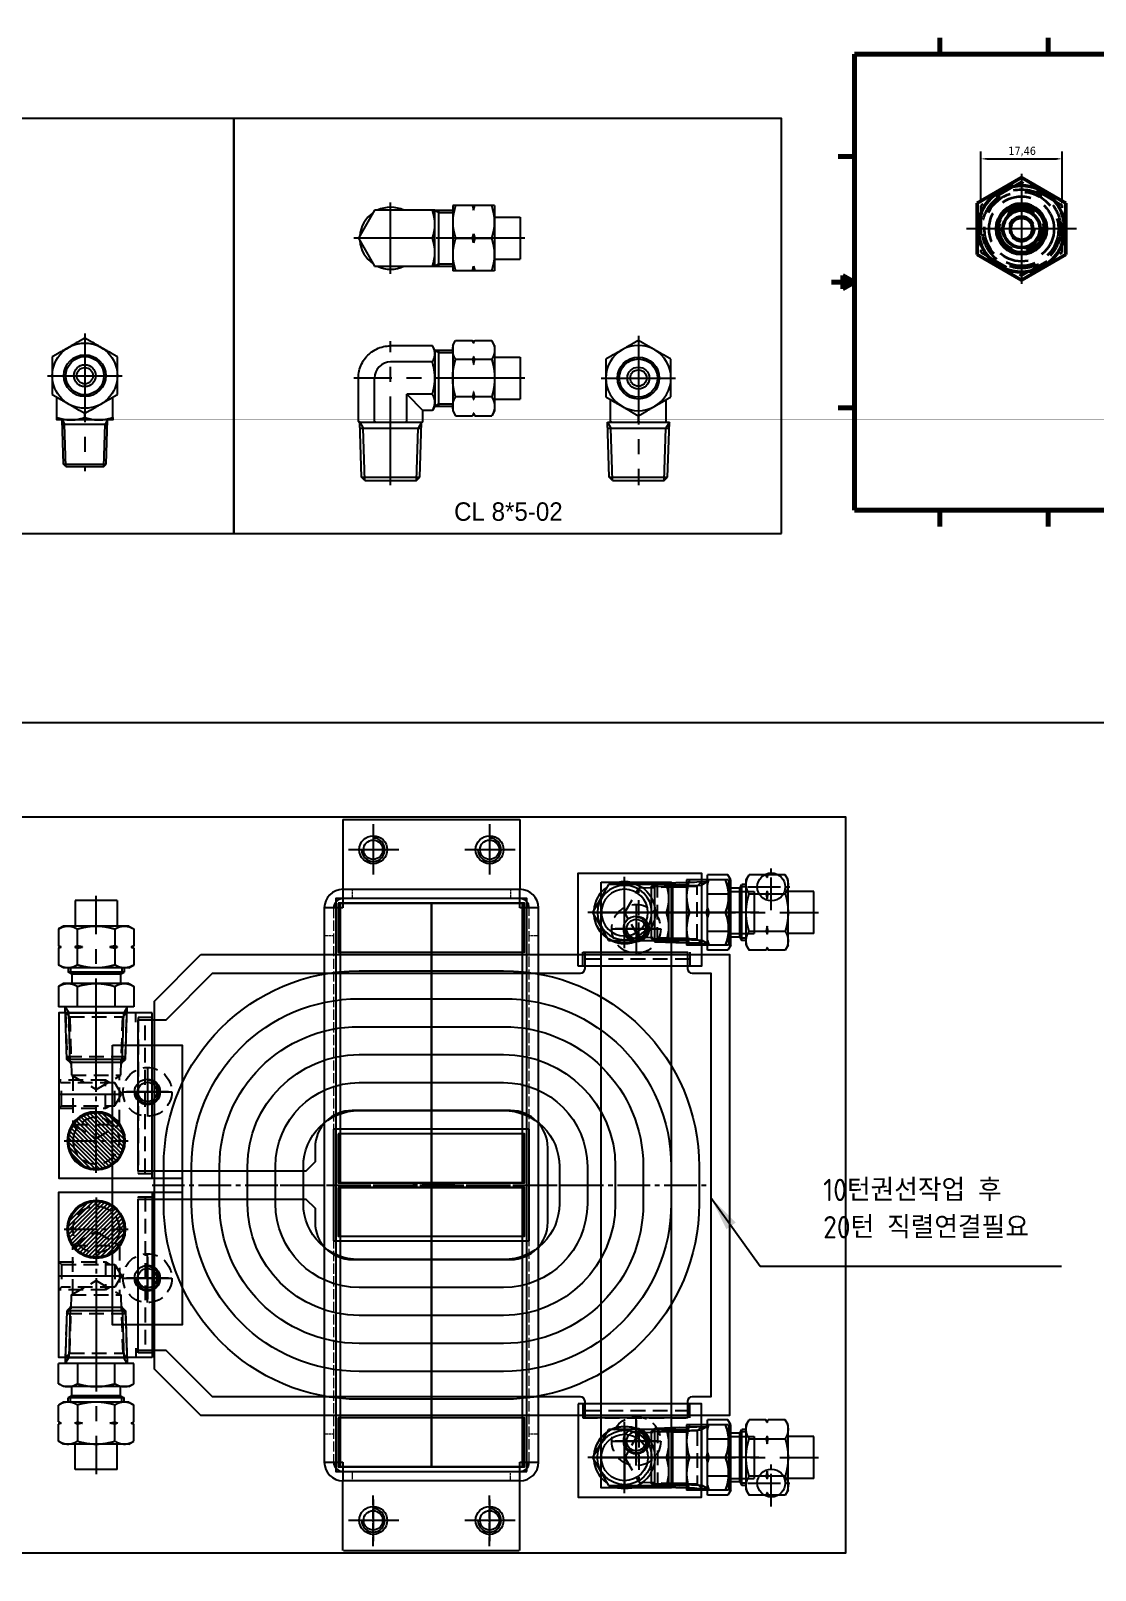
# Model space of a CAD drawing. Header units: millimetres. Extents: x -4251 to 2609, y -1673 to 4048.
# Drawn here: x -2814.3 to -2585.7, y 1102.1 to 1432.6 of the extents above; entities that cross this region are included whole.
import ezdxf

# ---------------------------------------------------------------- set-up
doc = ezdxf.new("R2010")
doc.units = ezdxf.units.MM
for name, pattern in [('CENTER', [50.8, 31.75, -6.35, 6.35, -6.35]), ('CENTER1', [10, 7, -1, 1, -1]), ('CENTER2', [28.575, 19.05, -3.175, 3.175, -3.175]), ('CHAIN', [0.3543, 0.2362, -0.0295, 0.0591, -0.0295]), ('DASHED', [0.2067, 0.1654, -0.0413]), ('HIDDEN', [9.525, 6.35, -3.175]), ('HIDDEN2', [4.7625, 3.175, -1.5875])]:
    doc.linetypes.add(name, pattern=pattern)
for name, color, linetype in [('4', 7, 'Continuous'), ('______', 7, 'Continuous'), ('CENTER', 1, 'CENTER'), ('CL', 1, 'CENTER'), ('PV-529CA', 7, 'Continuous'), ('THIN', 3, 'Continuous'), ('가는실선', 6, 'Continuous'), ('가시적인 것(ISO)', 7, 'Continuous'), ('외형선', 7, 'Continuous'), ('중심선', 3, 'CENTER2'), ('피치선', 1, 'Continuous')]:
    doc.layers.add(name, color=color, linetype=linetype)
for name, color, linetype, lineweight in [('가려진 것(ISO)', 2, 'DASHED', 18), ('경계(ISO)', 7, 'Continuous', 70), ('외형선(ISO)', 7, 'Continuous', 50), ('은선 (ISO)', 2, 'HIDDEN', 35), ('중심 표식(ISO)', 1, 'Continuous', 25), ('중심선(ISO)', 1, 'CENTER', 25), ('치수(ISO)', 7, 'Continuous', 25)]:
    doc.layers.add(name, color=color, linetype=linetype, lineweight=lineweight)
doc.styles.get("Standard").update_dxf_attribs({"font": 'ISOCP.SHX', "bigfont": 'WHGTXT.SHX'})
doc.styles.add('주 문자 (ISO)', font='tahoma.ttf')
doc.dimstyles.new('PS-3', dxfattribs={"dimscale": 3, "dimtxt": 3.2, "dimasz": 2.5, "dimexe": 2, "dimexo": 2.5, "dimgap": 2, "dimtad": 1, "dimtoh": 1, "dimrnd": 0.05, "dimzin": 12, "dimdsep": 46, "dimtxsty": 'Standard', "dimcen": 0, "dimclrt": 2, "dimazin": 3, "dimtfac": 1, "dimtofl": 0, "dimtmove": 0, "dimatfit": 3, "dimfxl": 0, "dimtolj": 1, "dimtzin": 0, "dimarcsym": 0})
doc.dimstyles.new('기본값 (ISO)', dxfattribs={"dimscale": 0.5, "dimtxt": 3.5, "dimasz": 2.5, "dimexe": 3.175, "dimexo": 1, "dimgap": 0.762, "dimtad": 1, "dimrnd": 1e-08, "dimzin": 0, "dimtxsty": '주 문자 (ISO)', "dimcen": 0.09, "dimdle": 10, "dimclrd": 256, "dimclre": 256, "dimclrt": 256, "dimazin": 0, "dimtfac": 1.001486, "dimtmove": 0, "dimatfit": 3, "dimfxl": 0, "dimtolj": 1, "dimtzin": 0, "dimlwd": -1, "dimlwe": -1, "dimarcsym": 0})

# ---------------------------------------------------------------- blocks, each defined once
blk = doc.blocks.new('A$C55996723')
at = {"color": 250}
for points in [[(-180.99, 78.07), (-191.49, 78.07), (-191.49, 38.07), (-180.99, 38.07)], [(-131.49, 77.57), (-131.49, 58.07), (-191.49, 58.07), (-191.49, 77.57)], [(-131.49, 78.07), (-141.99, 78.07), (-141.99, 38.07), (-131.49, 38.07)], [(-119.99, 78.07), (-130.49, 78.07), (-130.49, 38.07), (-119.99, 38.07)], [(-70.49, 77.57), (-70.49, 58.07), (-130.49, 58.07), (-130.49, 77.57)], [(-70.49, 78.07), (-80.99, 78.07), (-80.99, 38.07), (-70.49, 38.07)], [(-131.49, 58.07), (-131.49, 38.57), (-191.49, 38.57), (-191.49, 58.07)], [(-70.49, 58.07), (-70.49, 38.57), (-130.49, 38.57), (-130.49, 58.07)]]:
    blk.add_lwpolyline(points, close=True, dxfattribs=at)
blk = doc.blocks.new('A$C00384E26')
at = {"color": 1, "linetype": 'CENTER1'}
for p, q in [((5.64, 22.04), (5.64, 32.04)), ((10.64, 27.04), (0.64, 27.04))]:
    blk.add_line(p, q, dxfattribs=at)
at = {"layer": '가려진 것(ISO)', "ltscale": 2.795339}
for p, q in [((-13.36, 88.54), (-13.36, 90.54)), ((24.64, 90.54), (24.64, 88.54)), ((-13.36, -36.46), (-13.36, -34.46)), ((24.64, -34.46), (24.64, -36.46))]:
    blk.add_line(p, q, dxfattribs=at)
at = {"layer": '가려진 것(ISO)', "ltscale": 2.856945}
for p, q in [((-11.36, 90.54), (-11.36, 88.54)), ((22.64, 90.54), (22.64, 88.54)), ((-15.36, 80.54), (-17.36, 80.54)), ((28.64, 80.54), (26.64, 80.54)), ((-15.36, -26.46), (-17.36, -26.46)), ((28.64, -26.46), (26.64, -26.46)), ((-11.36, -34.46), (-11.36, -36.46)), ((22.64, -36.46), (22.64, -34.46))]:
    blk.add_line(p, q, dxfattribs=at)
at = {"layer": '가려진 것(ISO)', "ltscale": 13.194353}
for p, q in [((-15.36, 86.54), (-15.36, -32.46)), ((26.64, -32.46), (26.64, 86.54))]:
    blk.add_line(p, q, dxfattribs=at)
at = {"layer": '가려진 것(ISO)', "ltscale": 12.901145}
for p, q in [((24.64, 88.54), (-13.36, 88.54)), ((-13.36, -34.46), (24.64, -34.46))]:
    blk.add_line(p, q, dxfattribs=at)
at = {"layer": '가시적인 것(ISO)'}
for p, q in [((-13.36, 105.54), (-13.36, 90.54)), ((-13.36, 105.54), (24.64, 105.54)), ((24.64, 105.54), (24.64, 90.54)), ((-13.36, 90.54), (24.64, 90.54)), ((-13.36, 90.54), (-13.36, 86.54)), ((24.64, 86.54), (24.64, 90.54)), ((-17.36, 86.54), (-17.36, -32.46)), ((-13.36, 86.54), (-17.36, 86.54)), ((28.64, 86.54), (24.64, 86.54)), ((28.64, -32.46), (28.64, 86.54)), ((-17.36, -32.46), (-13.36, -32.46)), ((-13.36, -32.46), (-13.36, -36.46)), ((24.64, -32.46), (28.64, -32.46)), ((24.64, -36.46), (24.64, -32.46)), ((24.64, -36.46), (-13.36, -36.46)), ((-13.36, -51.46), (-13.36, -36.46)), ((24.64, -51.46), (24.64, -36.46)), ((-13.24, -51.46), (24.52, -51.46))]:
    blk.add_line(p, q, dxfattribs=at)
for centre in [(-6.86, 99.04), (18.14, 99.04), (-6.86, -44.96), (18.14, -44.96)]:
    blk.add_circle(centre, 3, dxfattribs=at)
for centre, radius, start, end in [((-13.36, 86.54), 4, 90, 180), ((24.64, 86.54), 4, 0, 90), ((-13.36, 86.54), 2, 90, 180), ((24.64, 86.54), 2, 0, 90), ((-13.36, -32.46), 4, 180, 270), ((-13.36, -32.46), 2, 180, 270), ((24.64, -32.46), 2, 270, 0), ((24.64, -32.46), 4, 270, 0)]:
    blk.add_arc(centre, radius, start, end, dxfattribs=at)
at = {"layer": '중심 표식(ISO)', "linetype": 'CHAIN', "ltscale": 8.333956}
for p, q in [((-6.86, 104.54), (-6.86, 93.54)), ((18.14, 104.54), (18.14, 93.54)), ((-1.36, 99.04), (-12.36, 99.04)), ((23.64, 99.04), (12.64, 99.04)), ((-6.86, -50.46), (-6.86, -39.46)), ((18.14, -50.46), (18.14, -39.46)), ((-1.36, -44.96), (-12.36, -44.96)), ((23.64, -44.96), (12.64, -44.96))]:
    blk.add_line(p, q, dxfattribs=at)
blk = doc.blocks.new('A$C3442462C')
at = {"color": 1}
blk.add_lwpolyline([(-1, 0), (-1, -20), (25.5, -20), (25.5, 0)], close=True, dxfattribs=at)
blk.add_circle((9, -11.5), 5.85)
blk.add_circle((9, -11.5), 5, dxfattribs=at)
at = {"layer": '______', "color": 2, "linetype": 'HIDDEN2'}
for p, q in [((0, 0), (0, -1.5)), ((23, -3), (23, 0)), ((0, -1.5), (0, -3)), ((23, -1.5), (0, -1.5)), ((0, -3), (23, -3)), ((12.09, -6.2), (12.09, -16.8)), ((16.1, -5.22), (16.1, -17.78))]:
    blk.add_line(p, q, dxfattribs=at)
for points in [[(24.62, -5.81), (12.09, -6.2), (9.03, -11.5), (12.09, -16.8), (24.62, -17.19)], [(25.5, -4.92), (16.1, -5.22), (14.53, -6.12)], [(25.5, -4.92), (24.62, -5.81), (24.62, -17.19), (25.5, -18.08)], [(14.53, -16.88), (16.1, -17.78), (25.5, -18.08)]]:
    blk.add_lwpolyline(points, dxfattribs=at)
at = {"layer": 'CENTER'}
for p, q in [((9, -4.92), (9, -18.08)), ((2.42, -11.5), (15.58, -11.5)), ((25.5, -11.5), (9.03, -11.5))]:
    blk.add_line(p, q, dxfattribs=at)
at = {"layer": 'THIN'}
blk.add_arc((9, -11.5), 6.58, 255, 165, dxfattribs=at)
blk = doc.blocks.new('A$C3D0638FC')
h = blk.add_hatch()
h.set_pattern_fill('ANSI31', color=4, scale=0.2)
h.set_pattern_definition([(45, (1395.9239, -1539.4332), (-0.4490128, 0.4490128), [])])
edge = h.paths.add_edge_path()
edge.add_arc((-9, -7), 6, 0, 360)
at = {"color": 1, "linetype": 'CENTER1'}
for p, q in [((-9, -0.14), (-9, -13.86)), ((-15.86, -7), (-2.14, -7)), ((-9, -7.5), (-9, -34.5))]:
    blk.add_line(p, q, dxfattribs=at)
at = {"color": 1}
blk.add_lwpolyline([(3, -34.5), (-17, -34.5), (-17, 1), (3, 1)], close=True, dxfattribs=at)
blk.add_circle((-9, -7), 6.25, dxfattribs=at)
at = {"color": 4}
blk.add_circle((-9, -7), 6, dxfattribs=at)
at = {"layer": '______', "color": 2, "linetype": 'HIDDEN2'}
for p, q in [((0, -33.5), (0, 0)), ((0, 0), (3, 0)), ((1.5, 0), (1.5, -33.5)), ((-14, -10.5), (-4, -10.5)), ((-7, -14), (-7, -20)), ((-5, -14.54), (-5, -19.46)), ((-14.3, -21.09), (-3.7, -21.09)), ((-15.28, -25.1), (-2.72, -25.1)), ((-0.5, -32.5), (-0.5, -34.5)), ((1.5, -33.5), (0, -33.5)), ((3, -33.5), (1.5, -33.5))]:
    blk.add_line(p, q, dxfattribs=at)
for points in [[(-14, -20.91), (-14, -10.5), (-9, -7.5), (-4, -10.5), (-4, -20.91)], [(-17, -14), (-7, -14), (-6.06, -14.54)], [(-17, -14), (-16.46, -14.54), (-16.46, -19.46), (-17, -20)], [(-16.46, -14.54), (-5, -14.54), (-3.58, -17), (-5, -19.46), (-16.46, -19.46)], [(-6.06, -19.46), (-7, -20), (-17, -20)], [(-14.69, -33.62), (-14.3, -21.09), (-9, -18.03), (-3.7, -21.09), (-3.31, -33.62)], [(-15.58, -34.5), (-15.28, -25.1), (-14.38, -23.53)], [(-3.62, -23.53), (-2.72, -25.1), (-2.42, -34.5)], [(-15.58, -34.5), (-14.69, -33.62), (-3.31, -33.62), (-2.42, -34.5)]]:
    blk.add_lwpolyline(points, dxfattribs=at)
blk.add_circle((-9, -7), 5, dxfattribs=at)
at = {"layer": 'CENTER'}
blk.add_line((-17, -17), (-3.58, -17), dxfattribs=at)
blk = doc.blocks.new('A$C50AD6EAA')
at = {"color": 1, "linetype": 'CENTER1'}
for p, q in [((374, 138), (374, 148)), ((369, 143), (379, 143)), ((374, 10), (374, 20)), ((369, 15), (379, 15))]:
    blk.add_line(p, q, dxfattribs=at)
at = {"color": 30}
blk.add_lwpolyline([(5, 0), (390, 0), (390, 158), (5, 158), (5, 0)], dxfattribs=at)
blk.add_lwpolyline([(321.5, 17.5), (321.5, 140.5), (280.5, 140.5), (280.5, 17.5)], close=True, dxfattribs=at)
for centre, radius in [((288.5, 151), 2.07), ((313.5, 151), 2.07), ((194, 140.75), 2.46), ((194, 17.25), 2.46), ((288.5, 7), 2.07), ((313.5, 7), 2.07)]:
    blk.add_circle(centre, radius)
for centre, radius in [((374, 143), 3), ((345, 134), 2.75), ((240, 99), 2.75), ((240, 59), 2.75), ((345, 24), 2.75), ((374, 15), 3)]:
    blk.add_circle(centre, radius, dxfattribs=at)
at = {"color": 2, "linetype": 'HIDDEN2'}
for centre in [(345, 134), (240, 99), (240, 59), (345, 24)]:
    blk.add_circle(centre, 5.25, dxfattribs=at)
at = {"layer": 'CENTER'}
for p, q in [((194, 143.75), (194, 137.75)), ((191, 140.75), (197, 140.75)), ((345, 139.25), (345, 128.75)), ((339.75, 134), (350.25, 134)), ((240, 104.25), (240, 93.75)), ((234.75, 99), (245.25, 99)), ((240, 53.75), (240, 64.25)), ((234.75, 59), (245.25, 59)), ((345, 18.75), (345, 29.25)), ((339.75, 24), (350.25, 24)), ((194, 20.25), (194, 14.25)), ((191, 17.25), (197, 17.25))]:
    blk.add_line(p, q, dxfattribs=at)
at = {"layer": 'CL'}
for p, q in [((288.5, 155.5), (288.5, 146.5)), ((313.5, 155.5), (313.5, 146.5)), ((293, 151), (284, 151)), ((318, 151), (309, 151)), ((288.5, 11.5), (288.5, 2.5)), ((313.5, 11.5), (313.5, 2.5)), ((293, 7), (284, 7)), ((318, 7), (309, 7))]:
    blk.add_line(p, q, dxfattribs=at)
at = {"layer": 'THIN'}
for centre in [(194, 140.75), (194, 17.25)]:
    blk.add_arc(centre, 3, 255, 165, dxfattribs=at)
at = {"layer": '피치선'}
for centre in [(288.5, 151), (313.5, 151), (288.5, 7), (313.5, 7)]:
    blk.add_arc(centre, 2.5, 180, 90, dxfattribs=at)
blk = doc.blocks.new('A$C4ACB407E')
at = {"color": 30}
for p, q in [((-15, -28.5), (0, -28.5)), ((-15, -31.5), (0, -31.5))]:
    blk.add_line(p, q, dxfattribs=at)
blk.add_lwpolyline([(-15, 0), (0, 0), (0, -60), (-15, -60)], close=True, dxfattribs=at)
for centre in [(-7.5, -10), (-7.5, -50)]:
    blk.add_circle(centre, 2.07)
at = {"layer": 'CL'}
for p, q in [((-7.5, -5.5), (-7.5, -14.5)), ((-3, -10), (-12, -10)), ((-7.5, -45.5), (-7.5, -54.5)), ((-3, -50), (-12, -50))]:
    blk.add_line(p, q, dxfattribs=at)
at = {"layer": '피치선'}
for centre in [(-7.5, -10), (-7.5, -50)]:
    blk.add_arc(centre, 2.5, 180, 90, dxfattribs=at)
blk = doc.blocks.new('A$C73990F27')
at = {"color": 30}
blk.add_lwpolyline([(0, 65), (15, 65), (15, -65), (0, -65)], close=True, dxfattribs=at)
for centre in [(7.5, 55), (7.5, -55)]:
    blk.add_circle(centre, 2.07)
at = {"layer": 'CL'}
for p, q in [((7.5, 59.5), (7.5, 50.5)), ((12, 55), (3, 55)), ((7.5, -50.5), (7.5, -59.5)), ((12, -55), (3, -55))]:
    blk.add_line(p, q, dxfattribs=at)
at = {"layer": '피치선'}
for centre in [(7.5, 55), (7.5, -55)]:
    blk.add_arc(centre, 2.5, 180, 90, dxfattribs=at)
blk = doc.blocks.new('경계 A4 승인도')
at = {"layer": '경계(ISO)'}
for p, q in [((46.57, 205.9), (46.57, 212.9)), ((93.13, 205.9), (93.13, 212.9)), ((139.7, 205.9), (139.7, 215.9)), ((186.27, 205.9), (186.27, 212.9)), ((232.83, 205.9), (232.83, 212.9)), ((10, 205.9), (10, 10)), ((10, 205.9), (269.4, 205.9)), ((139.7, 205.9), (136.81, 210.9)), ((136.81, 210.9), (142.59, 210.9)), ((139.7, 205.9), (142.59, 210.9)), ((269.4, 205.9), (269.4, 10)), ((10, 161.93), (3, 161.93)), ((269.4, 161.93), (276.4, 161.93)), ((10, 107.95), (0, 107.95)), ((10, 107.95), (5, 110.84)), ((5, 105.06), (5, 110.84)), ((10, 107.95), (5, 105.06)), ((269.4, 107.95), (274.4, 110.84)), ((269.4, 107.95), (274.4, 105.06)), ((269.4, 107.95), (279.4, 107.95)), ((274.4, 110.84), (274.4, 105.06)), ((10, 53.97), (3, 53.97)), ((269.4, 53.97), (276.4, 53.97)), ((10, 10), (269.4, 10)), ((46.57, 10), (46.57, 3)), ((93.13, 10), (93.13, 3)), ((139.7, 10), (136.81, 5)), ((139.7, 10), (142.59, 5)), ((139.7, 10), (139.7, 0)), ((186.27, 10), (186.27, 3)), ((232.83, 10), (232.83, 3)), ((142.59, 5), (136.81, 5))]:
    blk.add_line(p, q, dxfattribs=at)
blk = doc.blocks.new('*D750')
at = {"layer": 'DEFPOINTS', "color": 0}
for p in [(-2592.77, 1405.1), (-2610.23, 1395.1), (-2592.77, 1395.1)]:
    blk.add_point(p, dxfattribs=at)
at = {"layer": '치수(ISO)'}
for p, q in [((-2610.23, 1395.6), (-2610.23, 1406.69)), ((-2608.98, 1405.1), (-2594.02, 1405.1)), ((-2592.77, 1395.6), (-2592.77, 1406.69))]:
    blk.add_line(p, q, dxfattribs=at)
for points in [[(-2608.98, 1405.31), (-2608.98, 1404.89), (-2610.23, 1405.1)], [(-2594.02, 1405.31), (-2594.02, 1404.89), (-2592.77, 1405.1)]]:
    blk.add_solid(points, dxfattribs=at)
at = {"layer": '치수(ISO)', "insert": (-2604.32, 1407.7), "char_height": 1.75, "attachment_point": 1, "style": '주 문자 (ISO)'}
blk.add_mtext('\\A1;17,46', dxfattribs=at)
blk = doc.blocks.new('A$C79752505')
at = {"layer": 'PV-529CA'}
for p, q in [((13.33, 29), (13.96, 30.08)), ((13.96, 30.08), (17.58, 30.08)), ((17.83, 29.58), (17.58, 30.08)), ((17.83, 29.58), (18.08, 30.08)), ((18.08, 30.08), (21.7, 30.08)), ((22.33, 29), (21.7, 30.08)), ((8.96, 28.93), (0, 28.93)), ((9.5, 28), (8.96, 28.93)), ((9.5, 28), (9.5, 27.2)), ((9.5, 28), (13.33, 28)), ((9.5, 27.2), (9.5, 22)), ((13.33, 29), (13.33, 28.06)), ((13.33, 28.06), (13.33, 22)), ((17.83, 29.58), (17.83, 29.52)), ((17.83, 26.6), (17.83, 24.92)), ((22.33, 29), (22.33, 28.06)), ((22.33, 28.06), (22.33, 22)), ((22.33, 26.5), (27.83, 26.5)), ((27.83, 26.5), (27.83, 17.5)), ((8.96, 25.46), (0, 25.46)), ((13.96, 26.04), (17.58, 26.04)), ((18.08, 26.04), (21.7, 26.04)), ((-6.93, 12.66), (-6.93, 22)), ((-3.46, 12.66), (-3.46, 22)), ((9.5, 22), (9.5, 16.8)), ((13.33, 22), (13.33, 15.94)), ((22.33, 22), (22.33, 15.94)), ((3.46, 18.54), (6.93, 15.07)), ((8.96, 18.54), (3.46, 18.54)), ((3.46, 12.66), (3.46, 18.54)), ((9.5, 16.8), (9.5, 16)), ((17.58, 17.96), (13.96, 17.96)), ((17.83, 19.08), (17.83, 17.4)), ((21.7, 17.96), (18.08, 17.96)), ((22.33, 17.5), (27.83, 17.5)), ((8.96, 15.07), (6.93, 15.07)), ((6.93, 12.66), (6.93, 15.07)), ((9.5, 16), (8.96, 15.07)), ((9.5, 16), (13.33, 16)), ((13.33, 15.94), (13.33, 15)), ((13.33, 15), (13.96, 13.92)), ((13.96, 13.92), (17.58, 13.92)), ((17.83, 14.42), (17.58, 13.92)), ((17.83, 14.48), (17.83, 14.42)), ((17.83, 14.42), (18.08, 13.92)), ((18.08, 13.92), (21.7, 13.92)), ((22.33, 15), (21.7, 13.92)), ((22.33, 15.94), (22.33, 15)), ((-6.65, 12.5), (-6.93, 12.66)), ((-6.65, 12.5), (-6.63, 12.5)), ((-6.28, 0.7), (-6.65, 12.5)), ((-6.63, 12.5), (-3.76, 12.5)), ((-3.76, 12.5), (-2.87, 12.5)), ((-2.87, 12.5), (2.87, 12.5)), ((2.87, 12.5), (3.76, 12.5)), ((3.76, 12.5), (6.63, 12.5)), ((6.28, 0.7), (6.65, 12.5)), ((6.63, 12.5), (6.65, 12.5)), ((6.65, 12.5), (6.93, 12.66)), ((-6.28, 0.7), (6.28, 0.7)), ((-5.56, 0), (-6.28, 0.7)), ((-5.56, 0), (5.56, 0)), ((5.56, 0), (6.28, 0.7))]:
    blk.add_line(p, q, dxfattribs=at)
blk.add_arc((0, 22), 3.46, 90, 180, dxfattribs=at)
for points, weights in [([(13.33, 28.06), (13.33, 29), (13.96, 30.08)], [1, 1.0379548493, 1]), ([(17.58, 30.08), (17.73, 29.79), (17.83, 29.52)], [1, 1.00259269997, 1]), ([(17.83, 29.52), (17.93, 29.79), (18.08, 30.08)], [1, 1.00259269997, 1]), ([(21.7, 30.08), (22.33, 29), (22.33, 28.06)], [1, 1.0379548493, 1]), ([(9.5, 27.2), (9.5, 28), (8.96, 28.93)], [1, 1.0379548493, 1]), ([(8.96, 25.46), (9.5, 26.39), (9.5, 27.2)], [1, 1.0379548493, 1]), ([(13.96, 26.04), (13.33, 27.12), (13.33, 28.06)], [1, 1.0379548493, 1]), ([(17.83, 26.6), (17.73, 26.33), (17.58, 26.04)], [1, 1.00259269997, 1]), ([(18.08, 26.04), (17.93, 26.33), (17.83, 26.6)], [1, 1.00259269997, 1]), ([(22.33, 28.06), (22.33, 27.12), (21.7, 26.04)], [1, 1.0379548493, 1]), ([(9.5, 22), (9.5, 23.61), (8.96, 25.46)], [1, 1.0379548493, 1]), ([(13.33, 22), (13.33, 23.88), (13.96, 26.04)], [1, 1.0379548493, 1]), ([(17.58, 26.04), (17.73, 25.46), (17.83, 24.92)], [1, 1.00259269997, 1]), ([(17.83, 24.92), (17.93, 25.46), (18.08, 26.04)], [1, 1.00259269997, 1]), ([(21.7, 26.04), (22.33, 23.88), (22.33, 22)], [1, 1.0379548493, 1]), ([(8.96, 18.54), (9.5, 20.39), (9.5, 22)], [1, 1.0379548493, 1]), ([(13.96, 17.96), (13.33, 20.12), (13.33, 22)], [1, 1.0379548493, 1]), ([(22.33, 22), (22.33, 20.12), (21.7, 17.96)], [1, 1.0379548493, 1]), ([(9.5, 16.8), (9.5, 17.61), (8.96, 18.54)], [1, 1.0379548493, 1]), ([(8.96, 15.07), (9.5, 16), (9.5, 16.8)], [1, 1.0379548493, 1]), ([(13.33, 15.94), (13.33, 16.88), (13.96, 17.96)], [1, 1.0379548493, 1]), ([(17.83, 19.08), (17.73, 18.54), (17.58, 17.96)], [1, 1.00259269997, 1]), ([(17.58, 17.96), (17.73, 17.67), (17.83, 17.4)], [1, 1.00259269997, 1]), ([(18.08, 17.96), (17.93, 18.54), (17.83, 19.08)], [1, 1.00259269997, 1]), ([(17.83, 17.4), (17.93, 17.67), (18.08, 17.96)], [1, 1.00259269997, 1]), ([(21.7, 17.96), (22.33, 16.88), (22.33, 15.94)], [1, 1.0379548493, 1]), ([(13.96, 13.92), (13.33, 15), (13.33, 15.94)], [1, 1.0379548493, 1]), ([(17.83, 14.48), (17.73, 14.21), (17.58, 13.92)], [1, 1.00259269997, 1]), ([(18.08, 13.92), (17.93, 14.21), (17.83, 14.48)], [1, 1.00259269997, 1]), ([(22.33, 15.94), (22.33, 15), (21.7, 13.92)], [1, 1.0379548493, 1]), ([(-6.93, 12.66), (-6.78, 12.57), (-6.63, 12.5)], [1, 1.00096671382, 1]), ([(-3.76, 12.5), (-3.62, 12.57), (-3.46, 12.66)], [1, 1.00096671382, 1]), ([(-3.46, 12.66), (-3.16, 12.57), (-2.87, 12.5)], [1, 1.00096671382, 1]), ([(2.87, 12.5), (3.16, 12.57), (3.46, 12.66)], [1, 1.00096671382, 1]), ([(3.46, 12.66), (3.62, 12.57), (3.76, 12.5)], [1, 1.00096671382, 1]), ([(6.63, 12.5), (6.78, 12.57), (6.93, 12.66)], [1, 1.00096671382, 1])]:
    blk.add_rational_spline(points, weights, degree=2, dxfattribs=at)
blk.add_open_spline([(-6.93, 22), (-6.93, 23.04), (-6.46, 25.11), (-4.47, 27.6), (-2.07, 28.75), (-0.52, 28.93), (0, 28.93)], degree=3, knots=[0, 0, 0, 0, 0.285714, 0.571429, 0.857143, 1, 1, 1, 1], dxfattribs=at)
at = {"layer": '가는실선'}
for p, q in [((9.5, 28), (10.37, 27.5)), ((10.37, 27.5), (13.33, 27.5)), ((9.5, 16), (10.37, 16.5)), ((10.37, 16.5), (13.33, 16.5)), ((-6.65, 12.5), (-5.91, 11.22)), ((-5.56, 0), (-5.91, 11.22)), ((5.56, 0), (5.91, 11.22)), ((6.65, 12.5), (5.91, 11.22))]:
    blk.add_line(p, q, dxfattribs=at)
at = {"layer": '외형선'}
for p, q in [((10.37, 16), (10.37, 28)), ((-6.61, 11.22), (6.61, 11.22))]:
    blk.add_line(p, q, dxfattribs=at)
at = {"layer": '중심선'}
for p, q in [((0, -1), (0, 29.93)), ((28.83, 22), (-7.93, 22))]:
    blk.add_line(p, q, dxfattribs=at)
blk = doc.blocks.new('A$C04526624')
at = {"layer": 'PV-529CA', "extrusion": (0, 1, 0)}
for p, q in [((-6, 12.66), (-6, 17.38)), ((6, 12.66), (6, 17.38)), ((0, 12.66), (0, 13.92)), ((-6.65, 12.5), (-6, 12.5)), ((-6.28, 0.7), (-6.65, 12.5)), ((-6, 12.5), (-5.48, 12.5)), ((-5.48, 12.5), (-0.52, 12.5)), ((-0.52, 12.5), (0.52, 12.5)), ((0.52, 12.5), (5.48, 12.5)), ((5.48, 12.5), (6, 12.5)), ((6, 12.5), (6.65, 12.5)), ((6.28, 0.7), (6.65, 12.5)), ((-6.28, 0.7), (6.28, 0.7)), ((-5.56, 0), (-6.28, 0.7)), ((-5.56, 0), (5.56, 0)), ((5.56, 0), (6.28, 0.7))]:
    blk.add_line(p, q, dxfattribs=at)
at = {"layer": 'PV-529CA'}
for radius in [4.5, 4.1, 2.35, 1.75]:
    blk.add_circle((0, 22), radius, dxfattribs=at)
for start, end in [(120, 180), (60, 120), (0, 60), (180, 240), (300, 0), (240, 300)]:
    blk.add_arc((0, 22), 7, start, end, dxfattribs=at)
for points, weights in [([(0, 30.08), (-1.88, 29), (-3.5, 28.06)], [1, 1.0379548493, 1]), ([(3.5, 28.06), (1.88, 29), (0, 30.08)], [1, 1.0379548493, 1]), ([(-3.5, 28.06), (-5.12, 27.12), (-7, 26.04)], [1, 1.0379548493, 1]), ([(7, 26.04), (5.12, 27.12), (3.5, 28.06)], [1, 1.0379548493, 1]), ([(-7, 26.04), (-7, 23.88), (-7, 22)], [1, 1.0379548493, 1]), ([(7, 22), (7, 23.88), (7, 26.04)], [1, 1.0379548493, 1]), ([(-7, 22), (-7, 20.12), (-7, 17.96)], [1, 1.0379548493, 1]), ([(7, 17.96), (7, 20.12), (7, 22)], [1, 1.0379548493, 1]), ([(-7, 17.96), (-5.12, 16.88), (-3.5, 15.94)], [1, 1.0379548493, 1]), ([(3.5, 15.94), (5.12, 16.88), (7, 17.96)], [1, 1.0379548493, 1]), ([(-3.5, 15.94), (-1.88, 15), (0, 13.92)], [1, 1.0379548493, 1]), ([(0, 13.92), (1.88, 15), (3.5, 15.94)], [1, 1.0379548493, 1]), ([(-6, 12.66), (-5.74, 12.57), (-5.48, 12.5)], [1, 1.00096671382, 1]), ([(-6, 12.5), (-6, 12.57), (-6, 12.66)], [1, 1.00096671382, 1]), ([(-0.52, 12.5), (-0.26, 12.57), (0, 12.66)], [1, 1.00096671382, 1]), ([(0, 12.66), (0.26, 12.57), (0.52, 12.5)], [1, 1.00096671382, 1]), ([(5.48, 12.5), (5.74, 12.57), (6, 12.66)], [1, 1.00096671382, 1]), ([(6, 12.66), (6, 12.57), (6, 12.5)], [1, 1.00096671382, 1])]:
    blk.add_rational_spline(points, weights, degree=2, dxfattribs=at)
at = {"layer": '가는실선'}
for p, q in [((-6.65, 12.5), (-5.91, 11.22)), ((6.65, 12.5), (5.91, 11.22))]:
    blk.add_line(p, q, dxfattribs=at)
at = {"layer": '가는실선', "extrusion": (0, 1, 0)}
for p, q in [((-5.56, 0), (-5.91, 11.22)), ((5.56, 0), (5.91, 11.22))]:
    blk.add_line(p, q, dxfattribs=at)
at = {"layer": '외형선'}
blk.add_line((-6.61, 11.22), (6.61, 11.22), dxfattribs=at)
at = {"layer": '중심선'}
for p, q in [((0, 31.08), (0, -1)), ((-8, 22), (8, 22))]:
    blk.add_line(p, q, dxfattribs=at)
blk = doc.blocks.new('A$C0AC06104')
at = {"layer": 'PV-529CA'}
for p, q in [((-14.5, 7), (-14.5, 0)), ((-5.5, 7), (-14.5, 7)), ((-5.5, 7), (-5.5, 0)), ((-18.33, 6), (-14.5, 6)), ((-5.5, 4.5), (0, 4.5)), ((0, 4.5), (0, -4.5)), ((-14.5, 0), (-14.5, -7)), ((-5.5, 0), (-5.5, -7)), ((-18.33, -6), (-14.5, -6)), ((-5.5, -4.5), (0, -4.5)), ((-5.5, -7), (-14.5, -7))]:
    blk.add_line(p, q, dxfattribs=at)
at = {"layer": '가는실선'}
for p, q in [((-18.33, 6), (-17.46, 5.5)), ((-17.46, 5.5), (-14.5, 5.5)), ((-18.33, -6), (-17.46, -5.5)), ((-17.46, -5.5), (-14.5, -5.5))]:
    blk.add_line(p, q, dxfattribs=at)
at = {"layer": '외형선'}
for p, q in [((-10.25, 7), (-10, 6.02)), ((-10, 6.02), (-9.75, 7)), ((-10, 6.02), (-10, 7)), ((-31.29, 6), (-34.76, 0)), ((-18.33, 6), (-31.29, 6)), ((-18.33, -6), (-18.33, 6)), ((-17.46, -6), (-17.46, 6)), ((-34.76, 0), (-31.29, -6)), ((-10.25, 0), (-10, 0.98)), ((-10, 0.98), (-9.75, 0)), ((-10, -0.98), (-10, 0.98)), ((-9.75, 0), (-10, -0.98)), ((-9.75, 0), (-6.13, 0)), ((-18.87, 0), (-34.76, 0)), ((-13.87, 0), (-10.25, 0)), ((-10, -0.98), (-10.25, 0)), ((-31.29, -6), (-18.33, -6)), ((-10.25, -7), (-10, -6.02)), ((-10, -6.02), (-9.75, -7)), ((-10, -6.02), (-10, -7))]:
    blk.add_line(p, q, dxfattribs=at)
for centre, radius, start, end in [((-27.83, 0), 6.65, 64.4562, 115.5438), ((-4.39, 3.5), 10.11, 159.7438, 200.2562), ((-15.61, 3.5), 10.11, 339.7438, 20.2562), ((-27.83, 0), 6.65, 124.4562, 175.5438), ((-26.99, 3), 8.67, 339.7438, 20.2562), ((-27.83, 0), 6.65, 184.4562, 235.5438), ((-26.99, -3), 8.67, 339.7438, 20.2562), ((-4.39, -3.5), 10.11, 159.7438, 200.2562), ((-15.61, -3.5), 10.11, 339.7438, 20.2562), ((-27.83, 0), 6.65, 244.4562, 295.5438)]:
    blk.add_arc(centre, radius, start, end, dxfattribs=at)
at = {"layer": '중심선'}
for p, q in [((-27.83, -7.65), (-27.83, 7.65)), ((1, 0), (-35.76, 0))]:
    blk.add_line(p, q, dxfattribs=at)
blk = doc.blocks.new('A$C2B371526')
at = {"layer": 'PV-529CA'}
for p, q in [((4.5, 34.83), (-4.5, 34.83)), ((-4.5, 34.83), (-4.5, 29.33)), ((4.5, 34.83), (4.5, 29.33)), ((-7, 29.33), (-8.08, 28.7)), ((-8.08, 28.7), (-8.08, 25.08)), ((-6.06, 29.33), (-7, 29.33)), ((0, 29.33), (-6.06, 29.33)), ((-4.04, 25.08), (-4.04, 28.7)), ((6.06, 29.33), (0, 29.33)), ((4.04, 28.7), (4.04, 25.08)), ((7, 29.33), (6.06, 29.33)), ((7, 29.33), (8.08, 28.7)), ((8.08, 28.7), (8.08, 25.08)), ((-7.58, 24.83), (-8.08, 25.08)), ((-7.58, 24.83), (-8.08, 24.58)), ((-8.08, 24.58), (-8.08, 20.96)), ((-7.52, 24.83), (-7.58, 24.83)), ((-2.92, 24.83), (-4.6, 24.83)), ((-4.04, 20.96), (-4.04, 24.58)), ((4.6, 24.83), (2.92, 24.83)), ((4.04, 24.58), (4.04, 20.96)), ((7.58, 24.83), (7.52, 24.83)), ((7.58, 24.83), (8.08, 25.08)), ((7.58, 24.83), (8.08, 24.58)), ((8.08, 24.58), (8.08, 20.96)), ((-7, 20.33), (-8.08, 20.96)), ((-6.06, 20.33), (-7, 20.33)), ((0, 20.33), (-6.06, 20.33)), ((-6, 20.33), (-6, 19.43)), ((6.06, 20.33), (0, 20.33)), ((6, 20.33), (6, 19.43)), ((7, 20.33), (6.06, 20.33)), ((7, 20.33), (8.08, 20.96)), ((-7, 17), (-8.08, 16.37)), ((-6.06, 17), (-7, 17)), ((0, 17), (-6.06, 17)), ((6, 19.43), (-6, 19.43)), ((-5.25, 19), (-6, 19.43)), ((5.25, 19), (-5.25, 19)), ((-5.25, 19), (-5.25, 17)), ((6.06, 17), (0, 17)), ((5.25, 19), (6, 19.43)), ((5.25, 19), (5.25, 17)), ((7, 17), (6.06, 17)), ((7, 17), (8.08, 16.37)), ((-8.08, 16.37), (-8.08, 12)), ((-4.04, 12), (-4.04, 16.37)), ((4.04, 16.37), (4.04, 12)), ((8.08, 16.37), (8.08, 12)), ((-4.04, 12), (-8.08, 12)), ((-6.3, 0.7), (-6.65, 12)), ((4.04, 12), (-4.04, 12)), ((8.08, 12), (4.04, 12)), ((6.3, 0.7), (6.65, 12)), ((6.3, 0.7), (-6.3, 0.7)), ((-5.57, 0), (-6.3, 0.7)), ((5.57, 0), (-5.57, 0)), ((5.57, 0), (6.3, 0.7))]:
    blk.add_line(p, q, dxfattribs=at)
for points, weights in [([(-8.08, 28.7), (-7, 29.33), (-6.06, 29.33)], [1, 1.0379548493, 1]), ([(-6.06, 29.33), (-5.12, 29.33), (-4.04, 28.7)], [1, 1.0379548493, 1]), ([(-4.04, 28.7), (-1.88, 29.33), (0, 29.33)], [1, 1.0379548493, 1]), ([(0, 29.33), (1.88, 29.33), (4.04, 28.7)], [1, 1.0379548493, 1]), ([(4.04, 28.7), (5.12, 29.33), (6.06, 29.33)], [1, 1.0379548493, 1]), ([(6.06, 29.33), (7, 29.33), (8.08, 28.7)], [1, 1.0379548493, 1]), ([(-7.52, 24.83), (-7.79, 24.93), (-8.08, 25.08)], [1, 1.00259269997, 1]), ([(-8.08, 24.58), (-7.79, 24.73), (-7.52, 24.83)], [1, 1.00259269997, 1]), ([(-4.04, 25.08), (-4.33, 24.93), (-4.6, 24.83)], [1, 1.00259269997, 1]), ([(-4.6, 24.83), (-4.33, 24.73), (-4.04, 24.58)], [1, 1.00259269997, 1]), ([(-2.92, 24.83), (-3.46, 24.93), (-4.04, 25.08)], [1, 1.00259269997, 1]), ([(-4.04, 24.58), (-3.46, 24.73), (-2.92, 24.83)], [1, 1.00259269997, 1]), ([(4.04, 25.08), (3.46, 24.93), (2.92, 24.83)], [1, 1.00259269997, 1]), ([(2.92, 24.83), (3.46, 24.73), (4.04, 24.58)], [1, 1.00259269997, 1]), ([(4.6, 24.83), (4.33, 24.93), (4.04, 25.08)], [1, 1.00259269997, 1]), ([(4.04, 24.58), (4.33, 24.73), (4.6, 24.83)], [1, 1.00259269997, 1]), ([(8.08, 25.08), (7.79, 24.93), (7.52, 24.83)], [1, 1.00259269997, 1]), ([(7.52, 24.83), (7.79, 24.73), (8.08, 24.58)], [1, 1.00259269997, 1]), ([(-6.06, 20.33), (-7, 20.33), (-8.08, 20.96)], [1, 1.0379548493, 1]), ([(-4.04, 20.96), (-5.12, 20.33), (-6.06, 20.33)], [1, 1.0379548493, 1]), ([(0, 20.33), (-1.88, 20.33), (-4.04, 20.96)], [1, 1.0379548493, 1]), ([(4.04, 20.96), (1.88, 20.33), (0, 20.33)], [1, 1.0379548493, 1]), ([(6.06, 20.33), (5.12, 20.33), (4.04, 20.96)], [1, 1.0379548493, 1]), ([(8.08, 20.96), (7, 20.33), (6.06, 20.33)], [1, 1.0379548493, 1]), ([(-8.08, 16.37), (-7, 17), (-6.06, 17)], [1, 1.0379548493, 1]), ([(-6.06, 17), (-5.12, 17), (-4.04, 16.37)], [1, 1.0379548493, 1]), ([(-4.04, 16.37), (-1.88, 17), (0, 17)], [1, 1.0379548493, 1]), ([(0, 17), (1.88, 17), (4.04, 16.37)], [1, 1.0379548493, 1]), ([(4.04, 16.37), (5.12, 17), (6.06, 17)], [1, 1.0379548493, 1]), ([(6.06, 17), (7, 17), (8.08, 16.37)], [1, 1.0379548493, 1])]:
    blk.add_rational_spline(points, weights, degree=2, dxfattribs=at)
at = {"layer": '가는실선'}
for p, q in [((-5.5, 20.33), (-5.5, 19.14)), ((5.5, 20.33), (5.5, 19.14)), ((-6.65, 12), (-5.91, 10.72)), ((-5.57, 0), (-5.91, 10.72)), ((5.57, 0), (5.91, 10.72)), ((6.65, 12), (5.91, 10.72))]:
    blk.add_line(p, q, dxfattribs=at)
at = {"layer": '외형선'}
blk.add_line((-6.61, 10.72), (6.61, 10.72), dxfattribs=at)
at = {"layer": '중심선'}
blk.add_line((0, -1), (0, 35.83), dxfattribs=at)
blk = doc.blocks.new('A$C30977485')
at = {"layer": 'PV-529CA', "extrusion": (0, 1, 0)}
for p, q in [((-6, 10.54), (-6, 14.88)), ((6, 10.54), (6, 14.88)), ((6, 10), (-6, 10)), ((-4.6, 0.5), (-4.9, 10)), ((0, 10.54), (0, 11.42)), ((4.6, 0.5), (4.9, 10)), ((-4.6, 0.5), (4.6, 0.5)), ((-4.09, 0), (-4.6, 0.5)), ((-4.09, 0), (4.09, 0)), ((4.09, 0), (4.6, 0.5))]:
    blk.add_line(p, q, dxfattribs=at)
at = {"layer": 'PV-529CA'}
for radius in [7, 4.5, 4.1, 2.35, 1.75]:
    blk.add_circle((0, 19.5), radius, dxfattribs=at)
for points in [[(0, 27.58), (-1.88, 26.5), (-3.5, 25.56)], [(3.5, 25.56), (1.88, 26.5), (0, 27.58)], [(-3.5, 25.56), (-5.12, 24.62), (-7, 23.54)], [(-7, 23.54), (-7, 21.38), (-7, 19.5)], [(7, 23.54), (5.12, 24.62), (3.5, 25.56)], [(7, 19.5), (7, 21.38), (7, 23.54)], [(-7, 19.5), (-7, 17.62), (-7, 15.46)], [(7, 15.46), (7, 17.62), (7, 19.5)], [(-7, 15.46), (-5.12, 14.38), (-3.5, 13.44)], [(-3.5, 13.44), (-1.88, 12.5), (0, 11.42)], [(0, 11.42), (1.88, 12.5), (3.5, 13.44)], [(3.5, 13.44), (5.12, 14.38), (7, 15.46)], [(-6, 10.54), (-4.39, 10), (-3, 10)], [(-6, 10), (-6, 10), (-6, 10.54)], [(-3, 10), (-1.61, 10), (0, 10.54)], [(0, 10.54), (1.61, 10), (3, 10)], [(3, 10), (4.39, 10), (6, 10.54)], [(6, 10.54), (6, 10), (6, 10)]]:
    blk.add_rational_spline(points, [1, 1.0379548493, 1], degree=2, dxfattribs=at)
at = {"layer": '가는실선'}
for p, q in [((-4.9, 10), (-4.37, 9.08)), ((4.9, 10), (4.37, 9.08))]:
    blk.add_line(p, q, dxfattribs=at)
at = {"layer": '가는실선', "extrusion": (0, 1, 0)}
for p, q in [((-4.09, 0), (-4.37, 9.08)), ((4.09, 0), (4.37, 9.08))]:
    blk.add_line(p, q, dxfattribs=at)
at = {"layer": '외형선'}
blk.add_line((-4.87, 9.08), (4.87, 9.08), dxfattribs=at)
at = {"layer": '중심선'}
for p, q in [((0, 28.58), (0, -1)), ((-8, 19.5), (8, 19.5))]:
    blk.add_line(p, q, dxfattribs=at)

msp = doc.modelspace()

# ---------------------------------------------------------------- linework, layer by layer
at = {"color": 1, "linetype": 'CENTER1'}
for p, q in [((-2728.2556, 1133.7577, 0), (-2728.2556, 1235.7577, 0)), ((-2728.2556, 1168.7577, 0), (-2728.2556, 1200.7577, 0)), ((-2788.2556, 1184.7577, 0), (-2668.2556, 1184.7577, 0)), ((-2760.7556, 1184.7577, 0), (-2695.7556, 1184.7577, 0))]:
    msp.add_line(p, q, dxfattribs=at)
at = {"color": 3}
for p, q in [((-2707.2556, 1196.7577, 0), (-2749.2556, 1196.7577, 0)), ((-2749.2556, 1196.7577, 0), (-2749.2556, 1172.7577, 0)), ((-2707.2556, 1172.7577, 0), (-2707.2556, 1196.7577, 0)), ((-2749.2556, 1172.7577, 0), (-2707.2556, 1172.7577, 0))]:
    msp.add_line(p, q, dxfattribs=at)
at = {"color": 0, "elevation": 0}
for points in [[(-2770.6883, 1324.6453), (-2770.6883, 1413.7453), (-2888.3003, 1413.7453), (-2888.3003, 1324.6453)], [(-2653.0763, 1324.6453), (-2653.0763, 1413.7453), (-2770.6883, 1413.7453), (-2770.6883, 1324.6453)]]:
    msp.add_lwpolyline(points, close=True, dxfattribs=at)
at = {"elevation": 0}
msp.add_lwpolyline([(-3055.7965, 1284.0421), (-2410.1852, 1284.0421), (-2410.1852, 920.3344), (-3055.7965, 920.3344)], close=True, dxfattribs=at)
at = {"color": 3, "elevation": 0}
msp.add_lwpolyline([(-2777.7556, 1234.2577), (-2664.2556, 1234.2577), (-2664.2556, 1135.2577), (-2777.7556, 1135.2577), (-2787.7556, 1145.2577), (-2787.7556, 1224.2577)], close=True, dxfattribs=at)
at = {"elevation": 0}
for points in [[(-2743.7556, 1230.7577), (-2712.7556, 1230.7577, -0.41421356), (-2670.7556, 1188.7577), (-2670.7556, 1180.7577, -0.41421356), (-2712.7556, 1138.7577), (-2743.7556, 1138.7577, -0.41421356), (-2785.7556, 1180.7577), (-2785.7556, 1188.7577, -0.41421356)], [(-2743.7556, 1224.7577), (-2712.7556, 1224.7577, -0.41421356), (-2676.7556, 1188.7577), (-2676.7556, 1180.7577, -0.41421356), (-2712.7556, 1144.7577), (-2743.7556, 1144.7577, -0.41421356), (-2779.7556, 1180.7577), (-2779.7556, 1188.7577, -0.41421356)], [(-2743.7556, 1218.7577), (-2712.7556, 1218.7577, -0.41421356), (-2682.7556, 1188.7577), (-2682.7556, 1180.7577, -0.41421356), (-2712.7556, 1150.7577), (-2743.7556, 1150.7577, -0.41421356), (-2773.7556, 1180.7577), (-2773.7556, 1188.7577, -0.41421356)], [(-2743.7556, 1212.7577), (-2712.7556, 1212.7577, -0.41421356), (-2688.7556, 1188.7577), (-2688.7556, 1180.7577, -0.41421356), (-2712.7556, 1156.7577), (-2743.7556, 1156.7577, -0.41421356), (-2767.7556, 1180.7577), (-2767.7556, 1188.7577, -0.41421356)], [(-2743.7556, 1206.7577), (-2712.7556, 1206.7577, -0.41421356), (-2694.7556, 1188.7577), (-2694.7556, 1180.7577, -0.41421356), (-2712.7556, 1162.7577), (-2743.7556, 1162.7577, -0.41421356), (-2761.7556, 1180.7577), (-2761.7556, 1188.7577, -0.41421356)], [(-2743.7556, 1200.7577), (-2712.7556, 1200.7577, -0.41421356), (-2700.7556, 1188.7577), (-2700.7556, 1180.7577, -0.41421356), (-2712.7556, 1168.7577), (-2743.7556, 1168.7577, -0.41421356), (-2755.7556, 1180.7577), (-2755.7556, 1188.7577, -0.41421356)]]:
    msp.add_lwpolyline(points, format="xyb", close=True, dxfattribs=at)
at = {"layer": '______', "color": 1, "elevation": 0}
msp.add_lwpolyline([(-2695.2556, 1138.2577, 0.41421356), (-2696.2556, 1139.2577), (-2775.2556, 1139.2577), (-2785.2556, 1149.2577), (-2791.2556, 1149.2577), (-2791.2556, 1181.7577), (-2755.2556, 1181.7577), (-2753.2556, 1179.7577), (-2753.2556, 1176.7577, 0.41421356), (-2745.2556, 1168.7577), (-2711.2556, 1168.7577, 0.41421356), (-2703.2556, 1176.7577), (-2703.2556, 1192.7577, 0.41421356), (-2711.2556, 1200.7577), (-2745.2556, 1200.7577, 0.41421356), (-2753.2556, 1192.7577), (-2753.2556, 1189.7577), (-2755.2556, 1187.7577), (-2791.2556, 1187.7577), (-2791.2556, 1220.2577), (-2785.2556, 1220.2577), (-2775.2556, 1230.2577), (-2696.2556, 1230.2577, 0.41421356), (-2695.2556, 1231.2577), (-2695.2556, 1234.7577), (-2673.2556, 1234.7577), (-2673.2556, 1231.2577, 0.41421356), (-2672.2556, 1230.2577), (-2668.2556, 1230.2577), (-2668.2556, 1139.2577), (-2672.2556, 1139.2577, 0.41421356), (-2673.2556, 1138.2577), (-2673.2556, 1134.7577), (-2695.2556, 1134.7577)], format="xyb", close=True, dxfattribs=at)
at = {"layer": '외형선(ISO)'}
for p, q in [((-2601.5013, 1401.0596, 0), (-2611.0263, 1395.5604, 0)), ((-2591.9763, 1395.5604, 0), (-2601.5013, 1401.0596, 0)), ((-2611.0263, 1395.5604, 0), (-2611.0263, 1384.5618, 0)), ((-2591.9763, 1384.5618, 0), (-2591.9763, 1395.5604, 0)), ((-2611.0263, 1384.5618, 0), (-2601.5013, 1379.0626, 0)), ((-2601.5013, 1379.0626, 0), (-2591.9763, 1384.5618, 0))]:
    msp.add_line(p, q, dxfattribs=at)
for radius in [9.3, 5.39, 5.09, 4, 2.4]:
    msp.add_circle((-2601.5013, 1390.0611, 0), radius, dxfattribs=at)
at = {"layer": '은선 (ISO)'}
for p, q in [((-2601.5013, 1400.1416, 0), (-2610.2313, 1395.1014, 0)), ((-2592.7713, 1395.1014, 0), (-2601.5013, 1400.1416, 0)), ((-2610.2313, 1395.1014, 0), (-2610.2313, 1385.0208, 0)), ((-2592.7713, 1385.0208, 0), (-2592.7713, 1395.1014, 0)), ((-2610.2313, 1385.0208, 0), (-2601.5013, 1379.9806, 0)), ((-2601.5013, 1379.9806, 0), (-2592.7713, 1385.0208, 0))]:
    msp.add_line(p, q, dxfattribs=at)
for radius in [8.45, 7.94, 6.975, 4.975, 4.74, 2.7]:
    msp.add_circle((-2601.5013, 1390.0611, 0), radius, dxfattribs=at)
msp.add_arc((-2601.5013, 1390.0611, 0), 4.222, 280, 190, dxfattribs=at)
at = {"layer": '중심선(ISO)', "linetype": 'CENTER'}
for p, q in [((-2601.5013, 1401.8611, 0), (-2601.5013, 1378.2611, 0)), ((-2589.7013, 1390.0611, 0), (-2613.3013, 1390.0611, 0))]:
    msp.add_line(p, q, dxfattribs=at)

# ---------------------------------------------------------------- block references
at = {"xscale": 0.5, "yscale": 0.5, "zscale": 0.5}
msp.add_blockref('경계 A4 승인도', (-2642.3518, 1324.6453, 0), dxfattribs=at)
for name, p in [('A$C0AC06104', (-2709.1784, 1388.0481, 0)), ('A$C30977485', (-2802.691, 1339.0367, 0)), ('A$C79752505', (-2737.0082, 1336.0266, 0)), ('A$C04526624', (-2683.7981, 1336.0266, 0)), ('A$C50AD6EAA', (-3029.2556, 1105.7577, 0)), ('A$C00384E26', (-2733.892, 1157.7142, 0)), ('A$C0AC06104', (-2658.9258, 1243.2577, 0)), ('A$C73990F27', (-2691.7556, 1184.7577, 0)), ('A$C2B371526', (-2800.2556, 1211.0395, 0)), ('A$C4ACB407E', (-2781.7556, 1214.7577, 0)), ('A$C3D0638FC', (-2791.2556, 1182.2577, 0)), ('A$C3442462C', (-2695.7556, 1137.7577, 0)), ('A$C0AC06104', (-2658.9258, 1126.2577, 0))]:
    msp.add_blockref(name, p)
at = {"xscale": -1, "rotation": 180}
for name, p in [('A$C3442462C', (-2695.7556, 1231.7577, 0)), ('A$C3D0638FC', (-2791.2556, 1187.2577, 0)), ('A$C2B371526', (-2800.2556, 1158.4759, 0))]:
    msp.add_blockref(name, p, dxfattribs=at)
for name, p, rotation in [('A$C2B371526', (-2680.9738, 1243.2577, 0), 270), ('A$C55996723', (-2670.1827, 1315.7473, 0), 90), ('A$C2B371526', (-2680.9738, 1126.2577, 0), 270)]:
    msp.add_blockref(name, p, dxfattribs=dict(rotation=rotation))

# ---------------------------------------------------------------- texts
at = {"color": 2, "insert": (-2644.1145, 1173.3059, 0), "char_height": 4.8, "attachment_point": 7}
msp.add_mtext('10턴권선작업 후\\P20턴 직렬연결필요', dxfattribs=at)
at = {"layer": '4', "insert": (-2711.7151, 1329.3346, 0), "char_height": 3.96, "width": 37.413544, "attachment_point": 5}
msp.add_mtext('{\\f@Gulim|b0|i0|c129|p50;CL 8\\f@Gulim|b0|i0|c0|p50;*\\f@Gulim|b0|i0|c129|p50;5-02}', dxfattribs=at)

# ---------------------------------------------------------------- dimensions: what is measured, and where the dimension line sits
at = {"layer": '치수(ISO)'}
dim = msp.add_linear_dim(base=(-2592.7713, 1405.1014, 0), p1=(-2610.2313, 1395.1014, 0), p2=(-2592.7713, 1395.1014, 0), angle=180, dimstyle='기본값 (ISO)', override={"dimdec": 2, "dimtp": 0, "dimtm": 0, "dimtdec": 2, "dimtofl": 0, "dimatfit": 1}, dxfattribs=at)
dim.commit()
dim.dimension.update_dxf_attribs({"geometry": '*D750', "text_midpoint": (-2601.5013, 1405.1014, 0), "dimtype": 160})

# ---------------------------------------------------------------- leaders
at = {"annotation_type": 0, "has_hookline": 1, "hookline_direction": 0, "text_width": 51.2219}
msp.add_leader([(-2668.2556, 1182.0796, 0), (-2657.6145, 1167.3059, 0), (-2650.1145, 1167.3059, 0)], dimstyle='PS-3', override={"dimgap": 2, "dimtad": 1}, dxfattribs=at)

doc.saveas('drawing.dxf')
